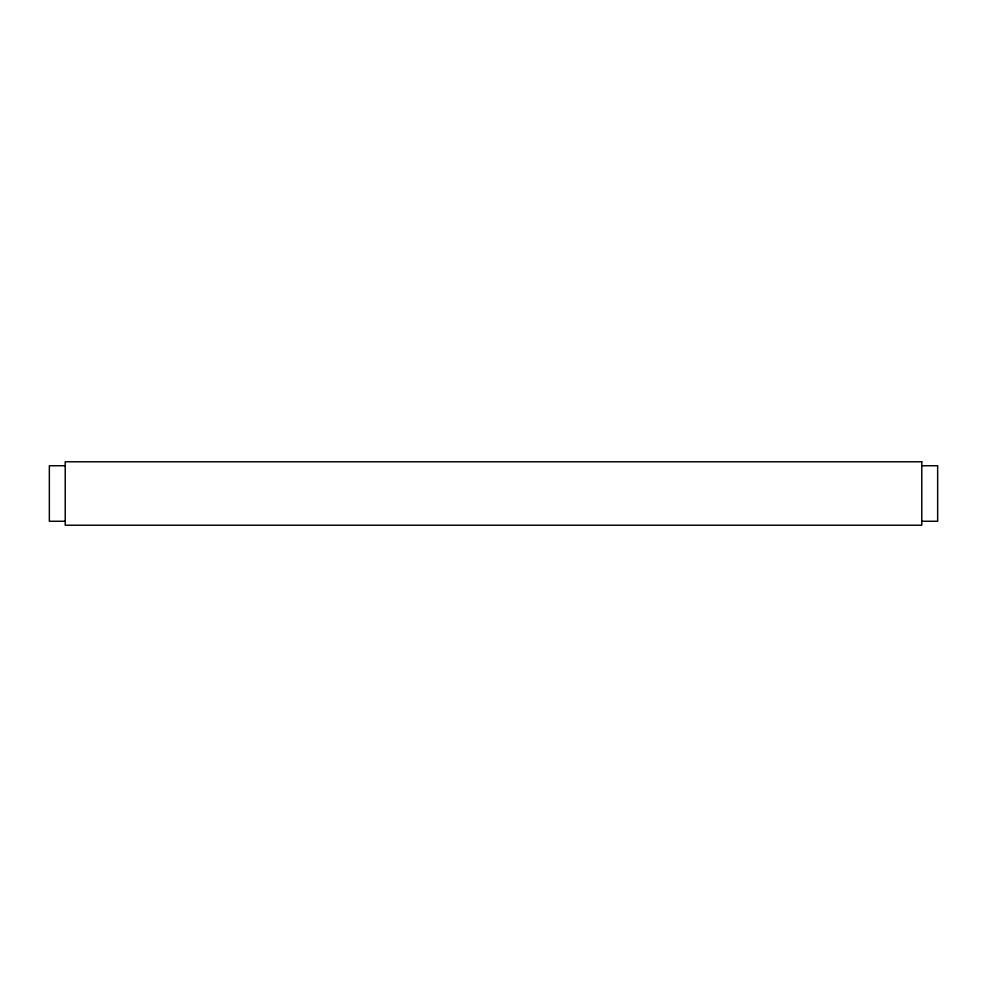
<?xml version="1.0" encoding="UTF-8"?>
<svg xmlns="http://www.w3.org/2000/svg" width="987" height="987" viewBox="0 0 987 987"><rect width="100%" height="100%" fill="white"/><g stroke="black" fill="none" stroke-linecap="round" stroke-linejoin="round"><path stroke-width="1.48" d="M65.216 465.741L49.35 465.741L49.35 521.259L65.216 521.259M921.784 465.741L937.65 465.741L937.65 521.259L921.784 521.259M921.784 461.78L65.216 461.78L65.216 525.22L921.784 525.22L921.784 461.78"/></g></svg>
